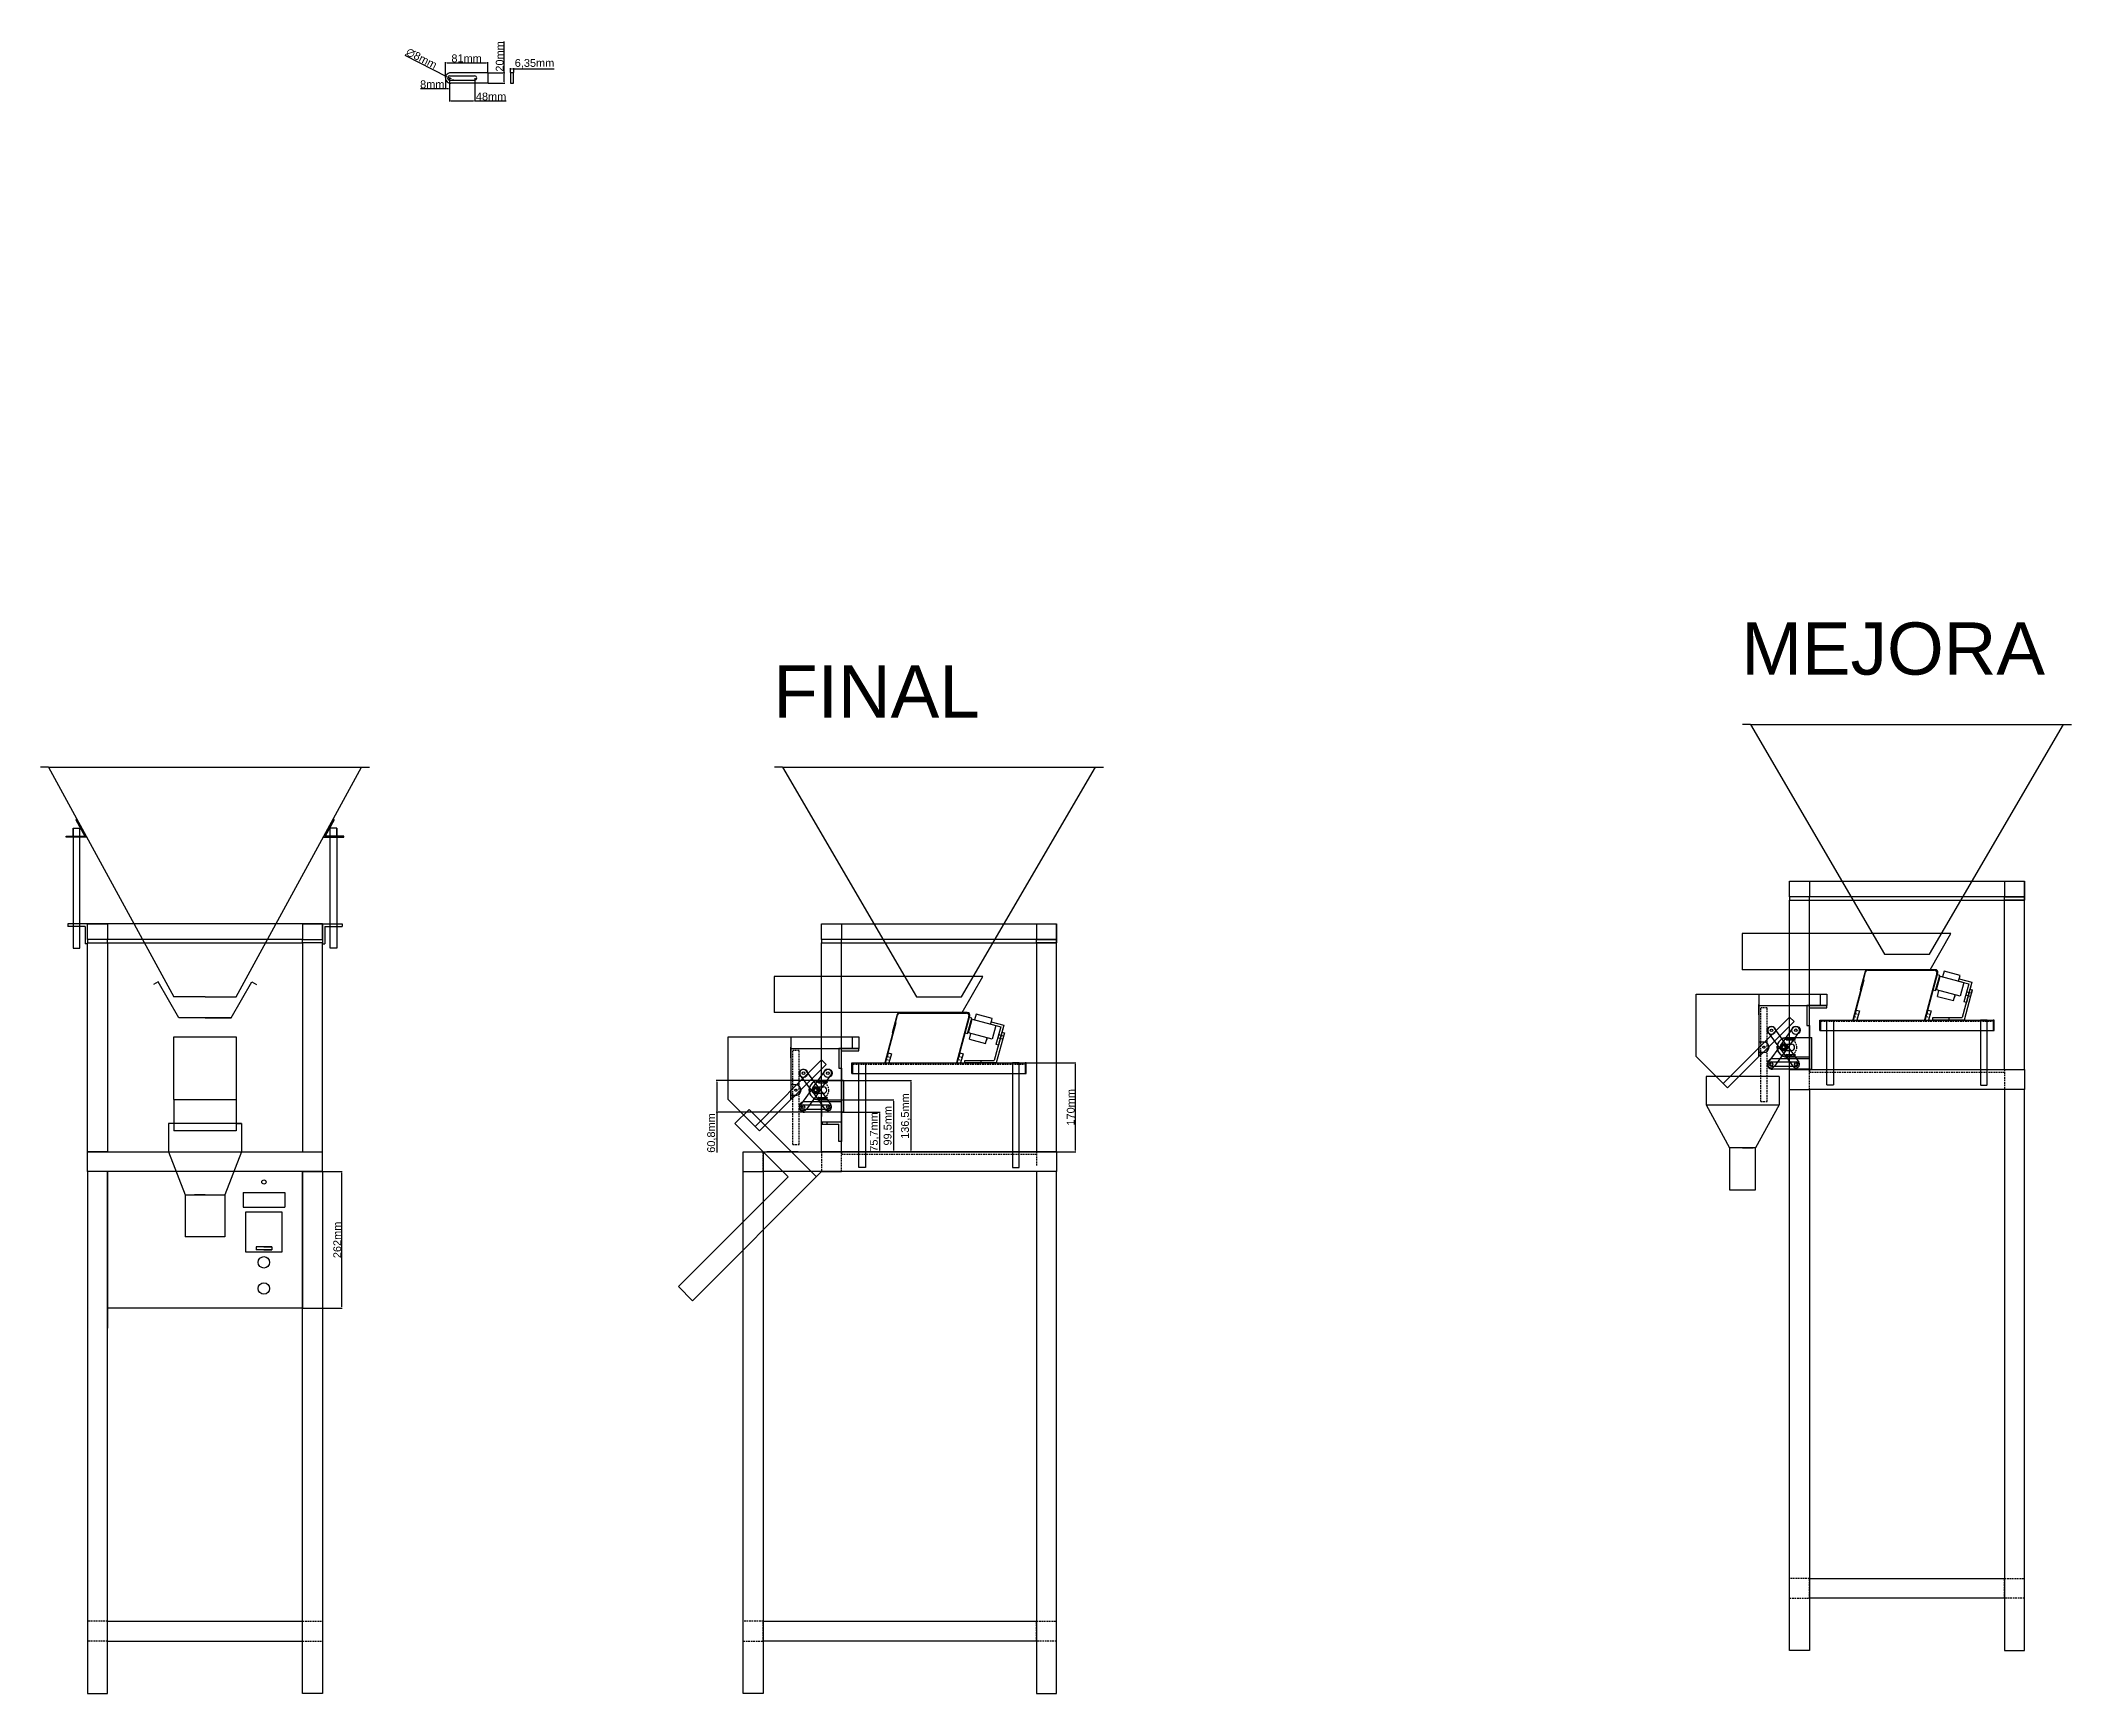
# Model space of a CAD drawing. Header units: centimetres. Extents: x -4347 to 16897, y 49426 to 109107.
# Drawn here: x 8290 to 12181, y 49426 to 52593 of the extents above; entities that cross this region are included whole.
import ezdxf

# ---------------------------------------------------------------- set-up
doc = ezdxf.new("R2010")
doc.units = ezdxf.units.CM
doc.header["$LTSCALE"] = 0.5
doc.linetypes.add('DASHED2', pattern=[9.525, 6.35, -3.175])
doc.styles.get("Standard").update_dxf_attribs({"font": 'arial.ttf'})
doc.dimstyles.new('ISO-25', dxfattribs={"dimtxt": 15, "dimasz": 2.5, "dimexe": 1.25, "dimexo": 0.625, "dimtad": 1, "dimtxsty": 'Standard', "dimcen": 2.5, "dimclrd": 1, "dimclre": 1, "dimadec": 0, "dimazin": 0, "dimtfac": 1, "dimtmove": 0, "dimatfit": 3, "dimfxl": 1, "dimarcsym": 0})

# ---------------------------------------------------------------- blocks, each defined once
blk = doc.blocks.new('*D351')
at = {"color": 1, "lineweight": -2, "transparency": 16777216}
for p, q in [((8792.6, 50425.8), (8868.2, 50425.8)), ((8866.9, 50423.3), (8866.9, 50166.3)), ((8792.6, 50163.8), (8868.2, 50163.8))]:
    blk.add_line(p, q, dxfattribs=at)
at = {"color": 1, "transparency": 16777216}
for points in [[(8866.5, 50423.3), (8867.3, 50423.3), (8866.9, 50425.8)], [(8866.5, 50166.3), (8867.3, 50166.3), (8866.9, 50163.8)]]:
    blk.add_solid(points, dxfattribs=at)
at = {"layer": 'Defpoints', "color": 0, "transparency": 16777216}
for p in [(8792, 50425.8), (8792, 50163.8), (8866.9, 50163.8)]:
    blk.add_point(p, dxfattribs=at)
at = {"color": 0, "transparency": 16777216, "insert": (8858.6, 50294.8), "char_height": 15, "attachment_point": 5, "rotation": 90}
blk.add_mtext('262mm', dxfattribs=at)
blk = doc.blocks.new('*D352')
at = {"color": 1, "lineweight": -2, "transparency": 16777216}
for p, q in [((10179.2, 50633.9), (10273.7, 50633.9)), ((10272.4, 50631.4), (10272.4, 50466.4)), ((10199.1, 50463.9), (10273.7, 50463.9))]:
    blk.add_line(p, q, dxfattribs=at)
at = {"color": 1, "transparency": 16777216}
for points in [[(10272, 50631.4), (10272.8, 50631.4), (10272.4, 50633.9)], [(10272, 50466.4), (10272.8, 50466.4), (10272.4, 50463.9)]]:
    blk.add_solid(points, dxfattribs=at)
at = {"layer": 'Defpoints', "color": 0, "transparency": 16777216}
for p in [(10178.6, 50633.9), (10198.5, 50463.9), (10272.4, 50463.9)]:
    blk.add_point(p, dxfattribs=at)
at = {"color": 0, "transparency": 16777216, "insert": (10264.1, 50548.9), "char_height": 15, "attachment_point": 5, "rotation": 90}
blk.add_mtext('170mm', dxfattribs=at)
blk = doc.blocks.new('*D353')
at = {"color": 1, "lineweight": -2, "transparency": 16777216}
for p, q in [((9825.3, 50539.6), (9898.9, 50539.6)), ((9897.7, 50537.1), (9897.7, 50466.4)), ((9825.3, 50463.9), (9898.9, 50463.9))]:
    blk.add_line(p, q, dxfattribs=at)
at = {"color": 1, "transparency": 16777216}
for points in [[(9897.3, 50537.1), (9898.1, 50537.1), (9897.7, 50539.6)], [(9897.3, 50466.4), (9898.1, 50466.4), (9897.7, 50463.9)]]:
    blk.add_solid(points, dxfattribs=at)
at = {"layer": 'Defpoints', "color": 0, "transparency": 16777216}
for p in [(9824.7, 50539.6), (9824.7, 50463.9), (9897.7, 50463.9)]:
    blk.add_point(p, dxfattribs=at)
at = {"color": 0, "transparency": 16777216, "insert": (9888.1, 50501.7), "char_height": 15, "attachment_point": 5, "rotation": 90}
blk.add_mtext('75,7mm', dxfattribs=at)
blk = doc.blocks.new('*D355')
at = {"color": 1, "lineweight": -2, "transparency": 16777216}
for p, q in [((9065.9, 52522.2), (9065.9, 52552)), ((9068.4, 52550.7), (9144.4, 52550.7)), ((9146.9, 52532.2), (9146.9, 52552))]:
    blk.add_line(p, q, dxfattribs=at)
at = {"color": 1, "transparency": 16777216}
for points in [[(9068.4, 52551.1), (9068.4, 52550.3), (9065.9, 52550.7)], [(9144.4, 52551.1), (9144.4, 52550.3), (9146.9, 52550.7)]]:
    blk.add_solid(points, dxfattribs=at)
at = {"layer": 'Defpoints', "color": 0, "transparency": 16777216}
for p in [(9146.9, 52550.7), (9065.9, 52521.6), (9146.9, 52531.6)]:
    blk.add_point(p, dxfattribs=at)
at = {"color": 0, "transparency": 16777216, "insert": (9106.4, 52559), "char_height": 15, "attachment_point": 5}
blk.add_mtext('81mm', dxfattribs=at)
blk = doc.blocks.new('*D356')
at = {"color": 1, "lineweight": -2, "transparency": 16777216}
for p, q in [((9073.9, 52521), (9073.9, 52476.3)), ((9121.9, 52521), (9121.9, 52476.3)), ((9076.4, 52477.6), (9119.4, 52477.6)), ((9121.9, 52477.6), (9182.2, 52477.6))]:
    blk.add_line(p, q, dxfattribs=at)
at = {"color": 1, "transparency": 16777216}
for points in [[(9076.4, 52478), (9076.4, 52477.2), (9073.9, 52477.6)], [(9119.4, 52478), (9119.4, 52477.2), (9121.9, 52477.6)]]:
    blk.add_solid(points, dxfattribs=at)
at = {"layer": 'Defpoints', "color": 0, "transparency": 16777216}
for p in [(9073.9, 52521.6), (9121.9, 52521.6), (9121.9, 52477.6)]:
    blk.add_point(p, dxfattribs=at)
at = {"color": 0, "transparency": 16777216, "insert": (9153.3, 52485.9), "char_height": 15, "attachment_point": 5}
blk.add_mtext('48mm', dxfattribs=at)
blk = doc.blocks.new('*D357')
at = {"color": 1, "lineweight": -2, "transparency": 16777216}
for p, q in [((9065.9, 52501), (9017.8, 52501)), ((9065.9, 52521), (9065.9, 52499.8)), ((9071.4, 52501), (9068.4, 52501)), ((9073.9, 52521), (9073.9, 52499.8))]:
    blk.add_line(p, q, dxfattribs=at)
at = {"color": 1, "transparency": 16777216}
for points in [[(9068.4, 52501.5), (9068.4, 52500.6), (9065.9, 52501)], [(9071.4, 52501.5), (9071.4, 52500.6), (9073.9, 52501)]]:
    blk.add_solid(points, dxfattribs=at)
at = {"layer": 'Defpoints', "color": 0, "transparency": 16777216}
for p in [(9065.9, 52521.6), (9065.9, 52501), (9073.9, 52521.6)]:
    blk.add_point(p, dxfattribs=at)
at = {"color": 0, "transparency": 16777216, "insert": (9040.6, 52509.3), "char_height": 15, "attachment_point": 5}
blk.add_mtext('8mm', dxfattribs=at)
blk = doc.blocks.new('*D358')
at = {"color": 1, "lineweight": -2, "transparency": 16777216}
for p, q in [((9178.2, 52531.6), (9178.2, 52591.6)), ((9147.5, 52531.6), (9179.4, 52531.6)), ((9147.5, 52511.6), (9179.4, 52511.6)), ((9178.2, 52514.1), (9178.2, 52529.1))]:
    blk.add_line(p, q, dxfattribs=at)
at = {"color": 1, "transparency": 16777216}
for points in [[(9177.8, 52529.1), (9178.6, 52529.1), (9178.2, 52531.6)], [(9177.8, 52514.1), (9178.6, 52514.1), (9178.2, 52511.6)]]:
    blk.add_solid(points, dxfattribs=at)
at = {"layer": 'Defpoints', "color": 0, "transparency": 16777216}
for p in [(9146.9, 52531.6), (9146.9, 52511.6), (9178.2, 52531.6)]:
    blk.add_point(p, dxfattribs=at)
at = {"color": 0, "transparency": 16777216, "insert": (9169.9, 52562.8), "char_height": 15, "attachment_point": 5, "rotation": 90}
blk.add_mtext('20mm', dxfattribs=at)
blk = doc.blocks.new('*D359')
at = {"color": 1, "lineweight": -2, "transparency": 16777216}
for p, q in [((8988.3, 52565.4), (9068.1, 52524.5)), ((9077.5, 52519.8), (9070.3, 52523.4)), ((9079.7, 52518.6), (9081.9, 52517.5))]:
    blk.add_line(p, q, dxfattribs=at)
at = {"color": 1, "transparency": 16777216}
for points in [[(9068.3, 52524.9), (9067.9, 52524.2), (9070.3, 52523.4)], [(9079.9, 52519), (9079.5, 52518.3), (9077.5, 52519.8)]]:
    blk.add_solid(points, dxfattribs=at)
at = {"layer": 'Defpoints', "color": 0, "transparency": 16777216}
for p in [(9070.3, 52523.4), (9077.5, 52519.8)]:
    blk.add_point(p, dxfattribs=at)
at = {"color": 0, "transparency": 16777216, "insert": (9019.9, 52559), "char_height": 15, "attachment_point": 5, "rotation": 332.9086}
blk.add_mtext('∅8mm', dxfattribs=at)
blk = doc.blocks.new('*D354')
at = {"color": 1, "lineweight": -2, "transparency": 16777216}
for p, q in [((9190.2, 52532.2), (9190.2, 52540.6)), ((9192.7, 52539.3), (9194.1, 52539.3)), ((9196.6, 52532.2), (9196.6, 52540.6)), ((9196.6, 52539.3), (9273.9, 52539.3))]:
    blk.add_line(p, q, dxfattribs=at)
at = {"color": 1, "transparency": 16777216}
for points in [[(9192.7, 52539.8), (9192.7, 52538.9), (9190.2, 52539.3)], [(9194.1, 52539.8), (9194.1, 52538.9), (9196.6, 52539.3)]]:
    blk.add_solid(points, dxfattribs=at)
at = {"layer": 'Defpoints', "color": 0, "transparency": 16777216}
for p in [(9196.6, 52539.3), (9190.2, 52531.6), (9196.6, 52531.6)]:
    blk.add_point(p, dxfattribs=at)
at = {"color": 0, "transparency": 16777216, "insert": (9236.5, 52549), "char_height": 15, "attachment_point": 5}
blk.add_mtext('6,35mm', dxfattribs=at)
blk = doc.blocks.new('*D410')
at = {"color": 1, "lineweight": -2, "transparency": 16777216}
for p, q in [((9828.8, 50600.4), (9584.7, 50600.4)), ((9586, 50597.9), (9586, 50542.1)), ((9828.8, 50539.6), (9584.7, 50539.6)), ((9586, 50539.6), (9586, 50462.3))]:
    blk.add_line(p, q, dxfattribs=at)
at = {"color": 1, "transparency": 16777216}
for points in [[(9585.5, 50597.9), (9586.4, 50597.9), (9586, 50600.4)], [(9585.5, 50542.1), (9586.4, 50542.1), (9586, 50539.6)]]:
    blk.add_solid(points, dxfattribs=at)
at = {"layer": 'Defpoints', "color": 0, "transparency": 16777216}
for p in [(9829.5, 50600.4), (9586, 50539.6), (9829.5, 50539.6)]:
    blk.add_point(p, dxfattribs=at)
at = {"color": 0, "transparency": 16777216, "insert": (9576.3, 50499.7), "char_height": 15, "attachment_point": 5, "rotation": 90}
blk.add_mtext('60,8mm', dxfattribs=at)
blk = doc.blocks.new('*D411')
at = {"color": 1, "lineweight": -2, "transparency": 16777216}
for p, q in [((9825.3, 50563.4), (9925.3, 50563.4)), ((9924.1, 50560.9), (9924.1, 50466.4)), ((9825.3, 50463.9), (9925.3, 50463.9))]:
    blk.add_line(p, q, dxfattribs=at)
at = {"color": 1, "transparency": 16777216}
for points in [[(9923.7, 50560.9), (9924.5, 50560.9), (9924.1, 50563.4)], [(9923.7, 50466.4), (9924.5, 50466.4), (9924.1, 50463.9)]]:
    blk.add_solid(points, dxfattribs=at)
at = {"layer": 'Defpoints', "color": 0, "transparency": 16777216}
for p in [(9824.7, 50563.4), (9824.7, 50463.9), (9924.1, 50463.9)]:
    blk.add_point(p, dxfattribs=at)
at = {"color": 0, "transparency": 16777216, "insert": (9914.5, 50513.6), "char_height": 15, "attachment_point": 5, "rotation": 90}
blk.add_mtext('99,5mm', dxfattribs=at)
blk = doc.blocks.new('*D412')
at = {"color": 1, "lineweight": -2, "transparency": 16777216}
for p, q in [((9830.1, 50600.4), (9958.7, 50600.4)), ((9957.4, 50597.9), (9957.4, 50466.4)), ((9825.3, 50463.9), (9958.7, 50463.9))]:
    blk.add_line(p, q, dxfattribs=at)
at = {"color": 1, "transparency": 16777216}
for points in [[(9957, 50597.9), (9957.8, 50597.9), (9957.4, 50600.4)], [(9957, 50466.4), (9957.8, 50466.4), (9957.4, 50463.9)]]:
    blk.add_solid(points, dxfattribs=at)
at = {"layer": 'Defpoints', "color": 0, "transparency": 16777216}
for p in [(9829.5, 50600.4), (9824.7, 50463.9), (9957.4, 50463.9)]:
    blk.add_point(p, dxfattribs=at)
at = {"color": 0, "transparency": 16777216, "insert": (9947.8, 50532.1), "char_height": 15, "attachment_point": 5, "rotation": 90}
blk.add_mtext('136,5mm', dxfattribs=at)

msp = doc.modelspace()

# ---------------------------------------------------------------- linework, layer by layer
for p, q in [((9073.896, 52525.584), (9121.742, 52525.584)), ((9073.896, 52517.584), (9121.742, 52517.584)), ((9146.895, 52531.584), (9076.056, 52531.584)), ((9146.895, 52511.584), (9076.056, 52511.584)), ((9146.895, 52531.584), (9146.895, 52511.584)), ((9190.215, 52531.584), (9190.215, 52511.584)), ((9196.565, 52531.584), (9190.215, 52531.584)), ((9190.215, 52511.584), (9196.565, 52511.584)), ((9196.565, 52511.584), (9196.565, 52531.584)), ((11566.467, 51282.671), (11551.467, 51282.671)), ((11566.467, 51282.671), (12166.467, 51282.671)), ((11566.467, 51282.671), (11823.467, 50842.671)), ((11909.467, 50842.671), (12166.467, 51282.671)), ((12166.467, 51282.671), (12181.467, 51282.671)), ((8305.105, 51200.473), (8290.105, 51200.473)), ((8305.105, 51200.473), (8290.105, 51200.473)), ((8305.105, 51200.473), (8905.105, 51200.473)), ((8305.105, 51200.473), (8905.105, 51200.473)), ((8305.105, 51200.473), (8545.105, 50760.473)), ((8665.105, 50760.473), (8905.105, 51200.473)), ((8905.105, 51200.473), (8920.105, 51200.473)), ((8905.105, 51200.473), (8920.105, 51200.473)), ((9711.593, 51200.473), (9696.593, 51200.473)), ((9711.593, 51200.473), (10311.593, 51200.473)), ((9711.593, 51200.473), (9968.593, 50760.473)), ((10054.593, 50760.473), (10311.593, 51200.473)), ((10311.593, 51200.473), (10326.593, 51200.473)), ((8359.267, 51100.956), (8357.518, 51099.986)), ((8357.518, 51099.986), (8374.78, 51068.846)), ((8359.267, 51100.956), (8378.175, 51066.846)), ((8850.942, 51100.956), (8832.035, 51066.846)), ((8852.692, 51099.986), (8835.43, 51068.846)), ((8850.942, 51100.956), (8852.692, 51099.986)), ((8339.175, 51066.846), (8339.175, 51068.846)), ((8339.175, 51068.846), (8374.78, 51068.846)), ((8378.175, 51066.846), (8339.175, 51066.846)), ((8352.325, 51083.846), (8352.325, 50853.826)), ((8352.325, 51068.846), (8352.325, 51083.846)), ((8352.325, 51083.846), (8365.025, 51083.846)), ((8365.025, 50853.826), (8365.025, 51083.846)), ((8832.035, 51066.846), (8871.035, 51066.846)), ((8871.035, 51068.846), (8835.43, 51068.846)), ((8845.185, 50853.826), (8845.185, 51083.846)), ((8857.885, 51083.846), (8845.185, 51083.846)), ((8857.885, 51083.846), (8857.885, 50853.826)), ((8857.885, 51068.846), (8857.885, 51083.846)), ((8871.035, 51066.846), (8871.035, 51068.846)), ((11641.467, 50952.429), (11641.467, 50982.429)), ((11641.467, 50982.429), (12091.467, 50982.429)), ((11641.467, 50952.429), (11641.467, 50982.429)), ((11679.567, 50982.429), (11679.567, 50952.429)), ((12053.367, 50982.429), (12053.367, 50952.429)), ((12091.467, 50982.429), (12091.467, 50952.429)), ((12091.467, 50952.429), (12091.467, 50982.429)), ((12091.467, 50952.429), (11641.467, 50952.429)), ((11641.467, 50952.429), (11641.467, 50946.079)), ((11679.567, 50952.429), (11641.467, 50952.429)), ((11679.567, 50952.429), (11641.467, 50952.429)), ((11641.467, 50952.429), (11641.467, 50946.079)), ((11641.467, 50946.079), (11679.567, 50946.079)), ((11641.467, 50946.079), (12091.467, 50946.079)), ((11641.467, 50946.079), (11679.567, 50946.079)), ((11641.467, 50621.075), (11641.467, 50946.079)), ((11679.567, 50946.079), (11679.567, 50952.429)), ((11679.567, 50622.179), (11679.567, 50946.079)), ((12053.367, 50952.429), (12091.467, 50952.429)), ((12053.367, 50952.429), (12091.467, 50952.429)), ((12053.367, 50946.079), (12053.367, 50952.429)), ((12091.467, 50946.079), (12053.367, 50946.079)), ((12091.467, 50946.079), (12053.367, 50946.079)), ((12053.367, 50621.775), (12053.367, 50946.079)), ((12091.467, 50946.079), (12091.467, 50952.429)), ((12091.467, 50952.429), (12091.467, 50946.079)), ((12091.467, 50621.775), (12091.467, 50946.079)), ((8380.105, 50900.23), (8342.005, 50900.23)), ((8342.005, 50900.23), (8342.005, 50895.47)), ((8418.205, 50900.23), (8380.105, 50900.23)), ((8380.105, 50900.23), (8418.205, 50900.23)), ((8380.105, 50870.23), (8380.105, 50900.23)), ((8830.105, 50900.23), (8380.105, 50900.23)), ((8418.205, 50900.23), (8418.205, 50870.23)), ((8792.005, 50900.23), (8830.105, 50900.23)), ((8830.105, 50900.23), (8792.005, 50900.23)), ((8792.005, 50900.23), (8792.005, 50870.23)), ((8830.105, 50870.23), (8830.105, 50900.23)), ((8830.105, 50900.23), (8868.205, 50900.23)), ((8830.105, 50900.23), (8830.105, 50862.13)), ((8868.205, 50900.23), (8868.205, 50895.47)), ((9786.593, 50870.23), (9786.593, 50900.23)), ((9786.593, 50900.23), (10236.593, 50900.23)), ((9786.593, 50870.23), (9786.593, 50900.23)), ((9824.693, 50900.23), (9824.693, 50870.23)), ((10198.493, 50900.23), (10198.493, 50870.23)), ((10236.593, 50900.23), (10236.593, 50870.23)), ((10236.593, 50870.23), (10236.593, 50900.23)), ((8375.345, 50895.47), (8342.005, 50895.47)), ((8375.345, 50895.47), (8375.345, 50862.13)), ((8380.105, 50862.13), (8375.345, 50862.13)), ((8418.205, 50870.23), (8380.105, 50870.23)), ((8418.205, 50870.23), (8380.105, 50870.23)), ((8380.105, 50870.23), (8380.105, 50863.88)), ((8380.105, 50863.88), (8418.205, 50863.88)), ((8380.105, 50463.88), (8380.105, 50863.88)), ((8418.205, 50863.88), (8418.205, 50870.23)), ((8792.005, 50870.23), (8418.205, 50870.23)), ((8418.205, 50863.88), (8418.205, 50463.88)), ((8418.205, 50863.88), (8792.005, 50863.88)), ((8792.005, 50870.23), (8830.105, 50870.23)), ((8792.005, 50870.23), (8830.105, 50870.23)), ((8792.005, 50863.88), (8792.005, 50870.23)), ((8830.105, 50863.88), (8792.005, 50863.88)), ((8792.005, 50863.88), (8792.005, 50463.88)), ((8830.105, 50870.23), (8830.105, 50863.88)), ((8830.105, 50463.88), (8830.105, 50863.88)), ((8830.105, 50862.13), (8834.865, 50862.13)), ((8834.865, 50895.47), (8834.865, 50862.13)), ((8834.865, 50895.47), (8868.205, 50895.47)), ((10236.593, 50870.23), (9786.593, 50870.23)), ((9786.593, 50870.23), (9786.593, 50863.88)), ((9824.693, 50870.23), (9786.593, 50870.23)), ((9824.693, 50870.23), (9786.593, 50870.23)), ((9786.593, 50870.23), (9786.593, 50863.88)), ((9786.593, 50463.88), (9786.593, 50863.88)), ((9786.593, 50863.88), (9824.693, 50863.88)), ((9786.593, 50863.88), (10236.593, 50863.88)), ((9786.593, 50863.88), (9824.693, 50863.88)), ((9824.693, 50863.88), (9824.693, 50870.23)), ((9824.693, 50463.88), (9824.693, 50863.88)), ((10198.493, 50870.23), (10236.593, 50870.23)), ((10198.493, 50870.23), (10236.593, 50870.23)), ((10198.493, 50863.88), (10198.493, 50870.23)), ((10236.593, 50863.88), (10198.493, 50863.88)), ((10198.493, 50863.88), (10198.493, 50463.88)), ((10236.593, 50863.88), (10198.493, 50863.88)), ((10236.593, 50863.88), (10236.593, 50870.23)), ((10236.593, 50870.23), (10236.593, 50863.88)), ((10236.593, 50463.88), (10236.593, 50863.88)), ((11950.633, 50881.953), (11550.633, 50881.953)), ((11550.633, 50881.953), (11550.633, 50812.671)), ((11910.633, 50812.671), (11950.633, 50881.953)), ((8352.325, 50853.826), (8365.025, 50853.826)), ((8857.885, 50853.826), (8845.185, 50853.826)), ((11823.467, 50842.671), (11909.467, 50842.671)), ((8515.105, 50789.512), (8506.445, 50784.512)), ((8555.105, 50720.23), (8515.105, 50789.512)), ((8655.105, 50720.23), (8695.105, 50789.512)), ((8695.105, 50789.512), (8703.765, 50784.512)), ((10095.759, 50799.755), (9695.759, 50799.755)), ((9695.759, 50799.755), (9695.759, 50730.473)), ((10055.759, 50730.473), (10095.759, 50799.755)), ((11910.633, 50812.671), (11550.633, 50812.671)), ((11783.414, 50793.663), (11762.708, 50716.389)), ((11763.867, 50716.079), (11784.573, 50793.353)), ((11786.156, 50808.965), (11776.796, 50774.034)), ((11777.955, 50773.724), (11787.005, 50807.765)), ((11781.602, 50786.902), (11780.049, 50781.106)), ((11780.049, 50781.106), (11780.825, 50784.004)), ((11780.825, 50784.004), (11781.985, 50783.693)), ((11783.414, 50793.663), (11781.602, 50786.902)), ((11784.573, 50793.353), (11783.414, 50793.663)), ((11920.633, 50812.671), (11790.986, 50812.671)), ((11791.834, 50811.471), (11919.082, 50811.471)), ((11923.911, 50805.177), (11900.187, 50716.368)), ((11901.267, 50716.079), (11925.463, 50806.377)), ((11921.394, 50772.802), (11929.159, 50801.78)), ((11922.748, 50773.992), (11929.736, 50800.072)), ((11929.159, 50801.78), (11924.561, 50803.012)), ((11929.736, 50800.072), (11975.135, 50787.908)), ((11937.542, 50809.886), (11934.566, 50798.778)), ((11968.452, 50801.604), (11937.542, 50809.886)), ((11965.476, 50790.496), (11968.452, 50801.604)), ((11965.476, 50790.496), (11966.705, 50795.084)), ((11965.476, 50790.496), (11984.794, 50785.32)), ((11965.476, 50790.496), (11984.794, 50785.32)), ((11966.705, 50795.084), (11986.024, 50789.908)), ((11966.705, 50795.084), (11990.621, 50788.676)), ((11975.135, 50787.908), (11968.147, 50761.828)), ((11984.794, 50785.32), (11975.671, 50751.271)), ((11990.621, 50788.676), (11979.297, 50746.413)), ((11990.621, 50788.676), (11980.269, 50750.039)), ((8605.105, 50760.473), (8545.105, 50760.473)), ((8605.105, 50760.473), (8665.105, 50760.473)), ((9968.593, 50760.473), (10054.593, 50760.473)), ((11462.702, 50646.079), (11462.702, 50766.079)), ((11462.702, 50646.079), (11462.702, 50766.079)), ((11462.702, 50646.079), (11462.702, 50766.079)), ((11462.702, 50766.079), (11582.702, 50766.079)), ((11582.702, 50766.079), (11712.702, 50766.079)), ((11582.702, 50766.079), (11582.702, 50646.079)), ((11582.702, 50766.079), (11582.702, 50744.079)), ((11582.702, 50756.079), (11582.702, 50734.079)), ((11582.702, 50726.079), (11582.702, 50746.079)), ((11582.702, 50744.079), (11712.702, 50744.079)), ((11587.462, 50744.079), (11682.702, 50744.079)), ((11700.702, 50744.079), (11700.702, 50766.079)), ((11712.702, 50766.079), (11712.702, 50744.079)), ((11776.796, 50774.034), (11777.955, 50773.724)), ((11916.796, 50774.034), (11921.394, 50772.802)), ((11968.147, 50761.828), (11922.748, 50773.992)), ((11924.602, 50761.59), (11927.578, 50772.698)), ((11924.602, 50761.59), (11955.511, 50753.308)), ((11955.511, 50753.308), (11958.488, 50764.416)), ((11958.488, 50764.416), (11957.258, 50759.828)), ((11987.062, 50775.39), (11972.444, 50720.839)), ((11979.876, 50766.963), (11975.671, 50751.271)), ((11980.269, 50750.039), (11975.671, 50751.271)), ((11991.659, 50774.158), (11976.097, 50716.079)), ((11980.652, 50769.861), (11979.099, 50764.065)), ((11988.295, 50761.601), (11979.099, 50764.065)), ((11989.848, 50767.397), (11980.652, 50769.861)), ((11987.062, 50775.39), (11991.659, 50774.158)), ((11991.659, 50774.158), (11989.848, 50767.397)), ((8655.105, 50720.23), (8555.105, 50720.23)), ((8605.105, 50720.23), (8655.105, 50720.23)), ((10055.759, 50730.473), (9695.759, 50730.473)), ((9928.539, 50711.465), (9907.834, 50634.191)), ((9908.993, 50633.88), (9929.699, 50711.154)), ((9931.282, 50726.767), (9921.922, 50691.836)), ((9923.081, 50691.525), (9932.13, 50725.567)), ((9926.728, 50704.703), (9925.175, 50698.908)), ((9928.539, 50711.465), (9926.728, 50704.703)), ((9929.699, 50711.154), (9928.539, 50711.465)), ((10065.759, 50730.473), (9936.112, 50730.473)), ((9936.96, 50729.273), (10064.207, 50729.273)), ((10069.037, 50722.979), (10045.313, 50634.17)), ((10046.393, 50633.88), (10070.588, 50724.179)), ((10066.52, 50690.604), (10074.284, 50719.582)), ((10067.874, 50691.794), (10074.862, 50717.874)), ((10074.284, 50719.582), (10069.687, 50720.814)), ((10074.862, 50717.874), (10120.261, 50705.709)), ((10082.668, 50727.688), (10079.692, 50716.58)), ((10113.578, 50719.406), (10082.668, 50727.688)), ((10110.601, 50708.298), (10113.578, 50719.406)), ((10110.601, 50708.298), (10111.831, 50712.886)), ((10110.601, 50708.298), (10129.92, 50703.121)), ((10110.601, 50708.298), (10129.92, 50703.121)), ((10111.831, 50712.886), (10131.149, 50707.709)), ((10111.831, 50712.886), (10135.747, 50706.477)), ((10120.261, 50705.709), (10113.273, 50679.629)), ((10135.747, 50706.477), (10124.423, 50664.214)), ((10135.747, 50706.477), (10125.394, 50667.84)), ((11514.227, 50594.564), (11641.506, 50721.843)), ((11522.712, 50586.079), (11649.991, 50713.358)), ((11649.981, 50713.358), (11641.496, 50721.843)), ((11679.567, 50705.979), (11679.567, 50682.579)), ((11699.467, 50696.079), (11699.467, 50716.079)), ((11699.467, 50716.079), (12033.467, 50716.079)), ((11699.467, 50716.079), (11719.467, 50716.079)), ((11699.467, 50716.079), (11809.467, 50716.079)), ((11701.467, 50696.079), (11701.467, 50716.079)), ((11701.467, 50716.079), (11701.467, 50714.079)), ((11710.585, 50716.079), (12010.585, 50716.079)), ((11712.514, 50716.079), (11725.214, 50716.079)), ((11713.117, 50716.079), (11725.817, 50716.079)), ((11713.117, 50591.775), (11713.117, 50716.079)), ((11725.817, 50716.079), (11725.817, 50591.775)), ((11762.708, 50716.389), (11763.867, 50716.079)), ((11763.867, 50716.079), (11769.044, 50735.397)), ((11769.044, 50735.397), (11767.232, 50728.636)), ((11769.044, 50735.397), (11775.177, 50733.754)), ((11775.177, 50733.754), (11770.441, 50716.079)), ((11901.267, 50716.079), (11900.187, 50716.368)), ((11901.267, 50716.079), (11906.444, 50735.397)), ((11906.444, 50735.397), (11904.632, 50728.636)), ((11906.444, 50735.397), (11912.577, 50733.754)), ((11912.577, 50733.754), (11907.841, 50716.079)), ((11916.097, 50720.839), (11972.444, 50720.839)), ((11916.097, 50716.079), (11916.097, 50720.839)), ((11916.097, 50720.839), (11926.097, 50720.839)), ((11916.097, 50720.839), (11946.097, 50720.839)), ((11976.097, 50716.079), (11916.097, 50716.079)), ((11976.097, 50716.079), (11921.522, 50716.079)), ((11946.867, 50720.839), (11946.867, 50716.079)), ((12019.817, 50716.079), (12007.117, 50716.079)), ((12007.117, 50716.079), (12007.117, 50591.775)), ((12019.817, 50591.775), (12019.817, 50716.079)), ((12033.467, 50716.079), (12031.467, 50716.079)), ((12031.467, 50716.079), (12031.467, 50696.079)), ((12033.467, 50696.079), (12033.467, 50716.079)), ((8545.105, 50683.88), (8665.105, 50683.88)), ((8545.105, 50563.88), (8545.105, 50683.88)), ((8665.105, 50683.88), (8665.105, 50563.88)), ((9607.828, 50563.88), (9607.828, 50683.88)), ((9607.828, 50563.88), (9607.828, 50683.88)), ((9607.828, 50563.88), (9607.828, 50683.88)), ((9607.828, 50683.88), (9727.828, 50683.88)), ((9727.828, 50683.88), (9857.828, 50683.88)), ((9727.828, 50683.88), (9727.828, 50563.88)), ((9727.828, 50683.88), (9727.828, 50661.88)), ((9727.828, 50673.88), (9727.828, 50651.88)), ((9845.828, 50661.88), (9845.828, 50683.88)), ((9857.828, 50683.88), (9857.828, 50661.88)), ((9921.922, 50691.836), (9923.081, 50691.525)), ((9925.175, 50698.908), (9925.951, 50701.806)), ((9925.951, 50701.806), (9927.11, 50701.495)), ((10061.922, 50691.836), (10066.52, 50690.604)), ((10113.273, 50679.629), (10067.874, 50691.794)), ((10069.727, 50679.392), (10072.704, 50690.5)), ((10069.727, 50679.392), (10100.637, 50671.109)), ((10100.637, 50671.109), (10103.613, 50682.218)), ((10103.613, 50682.218), (10102.384, 50677.629)), ((10132.187, 50693.192), (10117.57, 50638.64)), ((10129.92, 50703.121), (10120.797, 50669.072)), ((10125.001, 50684.765), (10120.797, 50669.072)), ((10125.394, 50667.84), (10120.797, 50669.072)), ((10136.785, 50691.96), (10121.223, 50633.88)), ((10125.778, 50687.662), (10124.225, 50681.867)), ((10133.421, 50679.403), (10124.225, 50681.867)), ((10134.973, 50685.198), (10125.778, 50687.662)), ((10132.187, 50693.192), (10136.785, 50691.96)), ((10136.785, 50691.96), (10134.973, 50685.198)), ((11582.702, 50675.018), (11582.702, 50655.079)), ((11592.096, 50674.048), (11582.702, 50674.048)), ((11630.217, 50670.079), (11645.217, 50670.079)), ((11636.217, 50682.579), (11679.567, 50682.579)), ((11636.217, 50681.079), (11651.217, 50681.079)), ((11636.217, 50678.079), (11651.217, 50678.079)), ((11679.567, 50682.579), (11679.567, 50621.775)), ((11679.567, 50682.579), (11679.567, 50645.579)), ((11679.567, 50682.579), (11684.22, 50682.579)), ((11684.327, 50621.775), (11684.327, 50682.579)), ((11699.467, 50696.079), (12033.467, 50696.079)), ((11699.467, 50696.079), (11701.467, 50696.079)), ((9659.353, 50512.365), (9786.632, 50639.645)), ((9667.838, 50503.88), (9795.117, 50631.159)), ((9727.828, 50643.88), (9727.828, 50663.88)), ((9727.828, 50661.88), (9857.828, 50661.88)), ((9732.588, 50661.88), (9827.828, 50661.88)), ((9795.107, 50631.159), (9786.622, 50639.645)), ((9844.593, 50613.88), (9844.593, 50633.88)), ((9844.593, 50633.88), (10178.593, 50633.88)), ((9844.593, 50633.88), (9864.593, 50633.88)), ((9844.593, 50633.88), (9954.593, 50633.88)), ((9846.593, 50613.88), (9846.593, 50633.88)), ((9846.593, 50633.88), (9846.593, 50631.88)), ((9855.711, 50633.88), (10155.711, 50633.88)), ((9857.64, 50633.88), (9870.34, 50633.88)), ((9858.243, 50633.88), (9870.943, 50633.88)), ((9858.243, 50433.88), (9858.243, 50633.88)), ((9870.943, 50633.88), (9870.943, 50433.88)), ((9907.834, 50634.191), (9908.993, 50633.88)), ((9908.993, 50633.88), (9914.169, 50653.199)), ((9914.169, 50653.199), (9912.358, 50646.437)), ((9914.169, 50653.199), (9920.303, 50651.555)), ((9920.303, 50651.555), (9915.567, 50633.88)), ((10046.393, 50633.88), (10045.313, 50634.17)), ((10046.393, 50633.88), (10051.569, 50653.199)), ((10051.569, 50653.199), (10049.758, 50646.437)), ((10051.569, 50653.199), (10057.703, 50651.555)), ((10057.703, 50651.555), (10052.967, 50633.88)), ((10061.223, 50638.64), (10117.57, 50638.64)), ((10061.223, 50633.88), (10061.223, 50638.64)), ((10061.223, 50638.64), (10071.223, 50638.64)), ((10061.223, 50638.64), (10091.223, 50638.64)), ((10121.223, 50633.88), (10061.223, 50633.88)), ((10121.223, 50633.88), (10066.648, 50633.88)), ((10091.993, 50638.64), (10091.993, 50633.88)), ((10164.943, 50633.88), (10152.243, 50633.88)), ((10152.243, 50633.88), (10152.243, 50433.88)), ((10164.943, 50433.88), (10164.943, 50633.88)), ((10178.593, 50633.88), (10176.593, 50633.88)), ((10176.593, 50633.88), (10176.593, 50613.88)), ((10178.593, 50613.88), (10178.593, 50633.88)), ((11522.702, 50586.079), (11462.702, 50646.079)), ((11582.702, 50646.079), (11582.702, 50664.079)), ((11582.702, 50646.079), (11582.702, 50656.079)), ((11592.096, 50654.048), (11582.702, 50654.048)), ((11606.568, 50635.775), (11654.414, 50635.775)), ((11606.568, 50627.775), (11654.414, 50627.775)), ((11679.567, 50641.775), (11608.728, 50641.775)), ((11630.217, 50658.079), (11645.217, 50658.079)), ((11636.217, 50650.079), (11651.217, 50650.079)), ((11636.217, 50647.079), (11651.217, 50647.079)), ((11636.217, 50645.579), (11679.567, 50645.579)), ((11679.567, 50641.775), (11679.567, 50621.775)), ((11679.567, 50641.21), (11679.567, 50622.179)), ((9727.828, 50592.82), (9727.828, 50572.88)), ((9737.221, 50591.85), (9727.828, 50591.85)), ((9775.343, 50587.88), (9790.343, 50587.88)), ((9781.343, 50600.38), (9824.693, 50600.38)), ((9781.343, 50598.88), (9796.343, 50598.88)), ((9781.343, 50595.88), (9796.343, 50595.88)), ((9824.693, 50623.78), (9824.693, 50600.38)), ((9824.693, 50600.38), (9824.693, 50539.577)), ((9824.693, 50600.38), (9824.693, 50563.38)), ((9824.693, 50600.38), (9829.345, 50600.38)), ((9829.453, 50539.577), (9829.453, 50600.38)), ((9844.593, 50613.88), (10178.593, 50613.88)), ((9844.593, 50613.88), (9846.593, 50613.88)), ((11621.472, 50607.98), (11481.472, 50607.98)), ((11481.472, 50607.98), (11481.472, 50553.967)), ((11679.567, 50621.775), (11608.728, 50621.775)), ((11621.472, 50607.98), (11621.472, 50553.967)), ((11679.567, 50621.775), (11641.467, 50621.775)), ((11641.467, 50582.975), (11641.467, 50621.075)), ((11641.467, 50621.075), (11679.567, 50621.075)), ((11679.567, 50621.775), (11679.567, 50617.015)), ((11679.567, 50621.775), (11684.327, 50621.775)), ((11679.567, 50621.075), (12053.367, 50621.075)), ((11725.817, 50591.075), (11713.117, 50591.075)), ((12007.117, 50591.075), (12019.817, 50591.075)), ((12053.367, 50621.075), (12091.467, 50621.075)), ((12091.467, 50621.075), (12091.467, 50582.975)), ((8545.105, 50563.88), (8665.105, 50563.88)), ((8545.105, 50563.88), (8545.105, 50503.88)), ((8665.105, 50563.88), (8665.105, 50503.88)), ((9667.828, 50503.88), (9607.828, 50563.88)), ((9727.828, 50563.88), (9727.828, 50581.88)), ((9727.828, 50563.88), (9727.828, 50573.88)), ((9737.221, 50571.85), (9727.828, 50571.85)), ((9751.694, 50553.577), (9799.539, 50553.577)), ((9824.693, 50559.577), (9753.854, 50559.577)), ((9775.343, 50575.88), (9790.343, 50575.88)), ((9781.343, 50567.88), (9796.343, 50567.88)), ((9781.343, 50564.88), (9796.343, 50564.88)), ((9781.343, 50563.38), (9824.693, 50563.38)), ((9786.593, 50556.38), (9786.593, 50531.38)), ((9824.693, 50559.577), (9824.693, 50539.577)), ((9824.693, 50559.012), (9824.693, 50539.98)), ((11481.472, 50553.967), (11526.472, 50471.008)), ((11481.472, 50553.967), (11621.472, 50553.967)), ((11621.472, 50553.967), (11576.472, 50471.008)), ((11641.467, 50582.975), (11679.567, 50582.975)), ((11641.467, 49646.079), (11641.467, 50582.975)), ((11679.567, 50583.675), (11679.567, 49507.979)), ((12091.467, 50582.975), (11679.567, 50582.975)), ((12053.367, 50583.675), (12053.367, 49507.979)), ((12091.467, 50582.975), (12053.367, 50582.975)), ((12091.467, 49507.979), (12091.467, 50583.675)), ((8675.105, 50517.893), (8535.105, 50517.893)), ((8605.105, 50517.893), (8535.105, 50517.893)), ((8535.105, 50517.893), (8535.105, 50463.88)), ((8665.105, 50517.893), (8675.105, 50517.893)), ((8675.105, 50517.893), (8675.105, 50463.88)), ((9620.68, 50517.893), (9647.621, 50544.834)), ((9674.693, 50463.88), (9620.68, 50517.893)), ((9620.68, 50517.893), (9722.752, 50415.821)), ((9647.621, 50544.834), (9776.634, 50415.821)), ((9751.694, 50545.577), (9799.539, 50545.577)), ((9824.693, 50539.577), (9753.854, 50539.577)), ((9788.593, 50516.62), (9788.593, 50521.38)), ((9796.593, 50521.38), (9796.593, 50516.62)), ((9824.693, 50539.577), (9829.453, 50539.577)), ((8665.105, 50503.88), (8545.105, 50503.88)), ((11526.472, 50471.008), (11526.472, 50391.008)), ((11576.472, 50471.008), (11526.472, 50471.008)), ((11551.472, 50471.008), (11531.472, 50471.008)), ((11551.472, 50471.008), (11571.472, 50471.008)), ((11576.472, 50391.008), (11576.472, 50471.008)), ((8418.205, 50463.88), (8380.105, 50463.88)), ((8380.105, 50463.88), (8830.105, 50463.88)), ((8380.105, 50425.78), (8380.105, 50463.88)), ((8535.105, 50463.88), (8567.005, 50380.922)), ((8675.105, 50463.88), (8643.205, 50380.922)), ((8792.005, 50463.88), (8830.105, 50463.88)), ((8830.105, 50425.78), (8830.105, 50463.88)), ((9636.593, 50463.88), (9786.593, 50463.88)), ((9636.593, 50463.88), (10036.593, 50463.88)), ((9636.593, 50425.78), (9636.593, 50463.88)), ((9674.693, 50463.88), (9674.693, 50425.78)), ((9741.451, 50463.88), (9681.451, 50463.88)), ((9681.451, 50463.88), (9757.651, 50463.88)), ((9786.593, 50463.88), (10236.593, 50463.88)), ((10236.593, 50463.88), (9786.593, 50463.88)), ((9824.693, 50463.88), (9786.593, 50463.88)), ((9824.693, 50463.88), (9824.693, 50459.12)), ((9870.943, 50433.88), (9858.243, 50433.88)), ((10152.243, 50433.88), (10164.943, 50433.88)), ((10236.593, 50463.88), (10236.593, 50425.78)), ((8830.105, 50425.78), (8380.105, 50425.78)), ((8380.105, 50425.78), (8380.105, 49425.78)), ((8418.205, 49425.78), (8418.205, 50425.78)), ((8418.205, 50425.78), (8418.205, 50125.78)), ((8792.005, 50425.78), (8752.005, 50425.78)), ((8792.005, 49425.78), (8792.005, 50425.78)), ((8792.005, 50425.78), (8792.005, 50163.78)), ((8830.105, 50425.78), (8830.105, 49425.78)), ((9722.752, 50415.821), (9512.356, 50205.425)), ((9786.593, 50425.78), (9539.105, 50178.293)), ((9636.593, 49425.78), (9636.593, 50425.78)), ((9636.593, 50425.78), (9674.693, 50425.78)), ((9674.693, 50425.78), (9674.693, 49425.78)), ((10236.593, 50425.78), (9674.693, 50425.78)), ((9786.593, 50425.78), (9824.693, 50425.78)), ((10236.593, 50425.78), (10198.493, 50425.78)), ((10198.493, 50425.78), (10198.493, 49425.78)), ((10236.593, 49425.78), (10236.593, 50425.78)), ((8567.005, 50380.922), (8643.205, 50380.922)), ((8567.005, 50380.922), (8567.005, 50300.922)), ((8605.105, 50380.922), (8585.105, 50380.922)), ((8605.105, 50380.922), (8625.105, 50380.922)), ((8643.205, 50380.922), (8643.205, 50300.922)), ((8678.005, 50385.78), (8758.005, 50385.78)), ((8678.005, 50385.78), (8678.005, 50357.78)), ((8678.005, 50357.78), (8758.005, 50357.78)), ((8758.005, 50385.78), (8758.005, 50357.78)), ((11526.472, 50391.008), (11576.472, 50391.008)), ((8683.005, 50347.78), (8683.005, 50271.78)), ((8753.005, 50347.78), (8683.005, 50347.78)), ((8753.005, 50271.78), (8753.005, 50347.78)), ((8643.205, 50300.922), (8567.005, 50300.922)), ((8718.005, 50281.78), (8703.005, 50281.78)), ((8703.005, 50281.78), (8703.005, 50275.78)), ((8718.005, 50281.78), (8733.005, 50281.78)), ((8733.005, 50281.78), (8718.005, 50281.78)), ((8733.005, 50281.78), (8733.005, 50275.78)), ((8683.005, 50271.78), (8753.005, 50271.78)), ((8718.005, 50275.78), (8703.005, 50275.78)), ((8718.005, 50275.78), (8733.005, 50275.78)), ((8733.005, 50275.78), (8718.005, 50275.78)), ((9512.356, 50205.425), (9539.105, 50178.293)), ((8792.005, 50163.78), (8418.205, 50163.78)), ((11641.467, 49607.979), (11641.467, 49646.079)), ((11679.567, 49646.079), (12053.367, 49646.079)), ((11641.467, 49507.979), (11641.467, 49607.979)), ((12053.367, 49607.979), (11679.567, 49607.979)), ((8418.205, 49563.88), (8792.005, 49563.88)), ((9674.693, 49563.88), (10198.493, 49563.88)), ((8418.205, 49425.78), (8418.205, 49525.78)), ((8418.205, 49525.78), (8792.005, 49525.78)), ((9636.593, 49425.78), (9636.593, 49525.78)), ((10198.493, 49525.78), (9674.693, 49525.78)), ((11679.567, 49507.979), (11641.467, 49507.979)), ((12053.367, 49507.979), (12091.467, 49507.979)), ((8380.105, 49425.78), (8418.205, 49425.78)), ((8830.105, 49425.78), (8792.005, 49425.78)), ((9674.693, 49425.78), (9636.593, 49425.78)), ((10198.493, 49425.78), (10236.593, 49425.78))]:
    msp.add_line(p, q)
at = {"linetype": 'DASHED2'}
for p, q in [((11781.602, 50786.902), (11782.761, 50786.591)), ((11780.049, 50781.106), (11781.208, 50780.796)), ((9926.728, 50704.703), (9927.887, 50704.393)), ((11701.467, 50714.079), (12031.467, 50714.079)), ((11765.679, 50722.84), (11771.813, 50721.197)), ((11767.232, 50728.636), (11773.365, 50726.992)), ((11903.079, 50722.84), (11909.213, 50721.197)), ((11904.632, 50728.636), (11910.765, 50726.992)), ((9925.175, 50698.908), (9926.334, 50698.597)), ((9846.593, 50631.88), (10176.593, 50631.88)), ((9910.805, 50640.642), (9916.938, 50638.998)), ((9912.358, 50646.437), (9918.491, 50644.794)), ((10048.205, 50640.642), (10054.338, 50638.998)), ((10049.758, 50646.437), (10055.891, 50644.794)), ((11679.567, 50582.975), (11679.567, 50621.075)), ((11679.567, 50616.315), (12053.367, 50616.315)), ((12053.367, 50621.075), (12053.367, 50582.975)), ((10198.493, 50473.88), (10198.493, 50435.78)), ((9674.693, 50425.78), (9674.693, 50463.88)), ((9786.593, 50463.88), (9786.593, 50425.78)), ((9824.693, 50425.78), (9824.693, 50463.88)), ((9824.693, 50459.12), (10198.493, 50459.12)), ((11679.567, 49646.079), (11641.467, 49646.079)), ((11679.567, 49607.979), (11679.567, 49646.079)), ((12053.367, 49607.979), (12053.367, 49646.079)), ((12053.367, 49646.079), (12091.467, 49646.079)), ((12053.367, 49646.079), (12053.367, 49607.979)), ((11641.467, 49607.979), (11679.567, 49607.979)), ((12091.467, 49607.979), (12053.367, 49607.979)), ((8418.205, 49563.88), (8380.105, 49563.88)), ((8792.005, 49563.88), (8830.105, 49563.88)), ((9674.693, 49563.88), (9636.593, 49563.88)), ((9674.693, 49525.78), (9674.693, 49563.88)), ((10198.493, 49525.78), (10198.493, 49563.88)), ((10198.493, 49563.88), (10236.593, 49563.88)), ((10198.493, 49563.88), (10198.493, 49525.78)), ((8418.205, 49525.78), (8380.105, 49525.78)), ((8792.005, 49525.78), (8830.105, 49525.78)), ((9636.593, 49525.78), (9674.693, 49525.78)), ((10236.593, 49525.78), (10198.493, 49525.78))]:
    msp.add_line(p, q, dxfattribs=at)
at = {"color": 3}
for p, q in [((11712.702, 50744.079), (11674.602, 50744.079)), ((11674.602, 50744.079), (11674.602, 50705.979)), ((11712.702, 50744.079), (11700.702, 50744.079)), ((11712.702, 50739.319), (11712.702, 50744.079)), ((11674.602, 50729.319), (11674.602, 50707.319)), ((11674.602, 50705.979), (11679.362, 50705.979)), ((11679.362, 50705.979), (11679.362, 50739.319)), ((11679.362, 50739.319), (11712.702, 50739.319)), ((9857.828, 50661.88), (9819.728, 50661.88)), ((9819.728, 50661.88), (9819.728, 50623.78)), ((9819.728, 50647.12), (9819.728, 50625.12)), ((9824.488, 50623.78), (9824.488, 50657.12)), ((9824.488, 50657.12), (9857.828, 50657.12)), ((9857.828, 50661.88), (9845.828, 50661.88)), ((9857.828, 50657.12), (9857.828, 50661.88)), ((9819.728, 50623.78), (9824.488, 50623.78)), ((9786.593, 50519.38), (9786.593, 50556.38)), ((9824.693, 50556.38), (9824.693, 50519.38)), ((9786.593, 50521.38), (9824.693, 50521.38)), ((9786.593, 50521.38), (9786.593, 50516.62)), ((9786.593, 50516.62), (9819.933, 50516.62)), ((9819.933, 50483.28), (9819.933, 50516.62)), ((9824.693, 50521.38), (9824.693, 50483.28)), ((9824.693, 50483.28), (9819.933, 50483.28))]:
    msp.add_line(p, q, dxfattribs=at)
at = {"color": 240, "linetype": 'DASHED2', "true_color": 0xed1f24}
for p, q in [((11586.217, 50559.77), (11586.217, 50739.77)), ((11598.217, 50739.77), (11586.217, 50739.77)), ((11598.217, 50559.77), (11598.217, 50739.77)), ((9731.343, 50477.572), (9731.343, 50657.572)), ((9743.343, 50657.572), (9731.343, 50657.572)), ((9743.343, 50477.572), (9743.343, 50657.572)), ((11586.217, 50559.77), (11598.217, 50559.77)), ((9731.343, 50477.572), (9743.343, 50477.572))]:
    msp.add_line(p, q, dxfattribs=at)
at = {"color": 7, "true_color": 0xffffff}
for p, q in [((11624.55, 50659.97), (11601.071, 50692.354)), ((11624.55, 50668.187), (11601.071, 50635.803)), ((11635.884, 50668.187), (11612.405, 50700.572)), ((11624.536, 50668.168), (11647.902, 50700.633)), ((11635.898, 50659.989), (11659.265, 50692.455)), ((11635.898, 50668.168), (11659.265, 50635.702)), ((11635.884, 50659.97), (11612.405, 50627.586)), ((11624.536, 50659.989), (11647.902, 50627.524)), ((9769.676, 50577.771), (9746.197, 50610.156)), ((9781.01, 50585.989), (9757.531, 50618.373)), ((9769.661, 50585.969), (9793.028, 50618.435)), ((9781.024, 50577.791), (9804.391, 50610.256)), ((9769.676, 50585.989), (9746.197, 50553.605)), ((9781.01, 50577.771), (9757.531, 50545.387)), ((9769.661, 50577.791), (9793.028, 50545.326)), ((9781.024, 50585.969), (9804.391, 50553.504))]:
    msp.add_line(p, q, dxfattribs=at)
for centre, radius in [((11606.738, 50696.463), 8), ((11653.584, 50696.544), 8), ((11606.738, 50696.463), 2.5), ((11630.217, 50664.079), 4), ((11630.217, 50664.079), 4), ((11630.217, 50664.079), 4), ((11653.584, 50696.544), 2.5), ((11606.738, 50631.694), 2.5), ((11606.738, 50631.694), 2.5), ((11653.584, 50631.613), 2.5), ((9751.864, 50614.264), 8), ((9751.864, 50614.264), 2.5), ((9798.709, 50614.346), 8), ((9798.709, 50614.346), 2.5), ((9751.864, 50549.496), 2.5), ((9751.864, 50549.496), 2.5), ((9775.343, 50581.88), 4), ((9775.343, 50581.88), 4), ((9775.343, 50581.88), 4), ((9798.709, 50549.415), 2.5)]:
    msp.add_circle(centre, radius, dxfattribs=at)
for centre, radius in [((11592.217, 50664.079), 2), ((11630.217, 50664.079), 7), ((11630.217, 50664.079), 7), ((11630.217, 50664.079), 6), ((11630.217, 50664.079), 4), ((11630.217, 50664.079), 3), ((11636.217, 50679.579), 1.5), ((11636.217, 50648.579), 1.5), ((9775.343, 50581.88), 7), ((9775.343, 50581.88), 7), ((9775.343, 50581.88), 6), ((9781.343, 50597.38), 1.5), ((9737.343, 50581.88), 2), ((9775.343, 50581.88), 4), ((9775.343, 50581.88), 3), ((9781.343, 50566.38), 1.5), ((8718.005, 50405.78), 4), ((8718.005, 50251.78), 11), ((8718.005, 50201.78), 11)]:
    msp.add_circle(centre, radius)
at = {"color": 240, "linetype": 'DASHED2', "true_color": 0xed1f24}
for centre in [(11592.217, 50664.079), (9737.343, 50581.88)]:
    msp.add_circle(centre, 2, dxfattribs=at)
at = {"linetype": 'DASHED2'}
for centre in [(11636.217, 50664.079), (9781.343, 50581.88)]:
    msp.add_circle(centre, 18.5, dxfattribs=at)
for centre, radius, start, end in [((9075.898, 52521.584), 10.001, 89.092825, 270.907175), ((9121.892, 52521.584), 4, 270, 90), ((11790.986, 50807.671), 5, 90, 165), ((11791.834, 50806.471), 5, 90, 165), ((11919.082, 50806.471), 5, 345, 90), ((11920.633, 50807.671), 5, 345, 90), ((9936.112, 50725.473), 5, 90, 165), ((9936.96, 50724.273), 5, 90, 165), ((10064.207, 50724.273), 5, 345, 90), ((10065.759, 50725.473), 5, 345, 90), ((11592.096, 50664.048), 10, 270, 90), ((11636.217, 50664.079), 18.5, 90, 270), ((11630.217, 50664.079), 6, 90, 270), ((11636.217, 50679.579), 1.5, 90, 270), ((11645.217, 50664.079), 6, 270, 90), ((11651.217, 50679.579), 1.5, 270, 90), ((11608.57, 50631.775), 10.001, 89.092825, 270.907175), ((11636.217, 50648.579), 1.5, 90, 270), ((11651.217, 50648.579), 1.5, 270, 90), ((11654.414, 50631.775), 4, 270, 90), ((9737.221, 50581.85), 10, 270, 90), ((9781.343, 50581.88), 18.5, 90, 270), ((9775.343, 50581.88), 6, 90, 270), ((9781.343, 50597.38), 1.5, 90, 270), ((9790.343, 50581.88), 6, 270, 90), ((9796.343, 50597.38), 1.5, 270, 90), ((9753.696, 50549.577), 10.001, 89.092825, 270.907175), ((9781.343, 50566.38), 1.5, 90, 270), ((9796.343, 50566.38), 1.5, 270, 90), ((9799.539, 50549.577), 4, 270, 90)]:
    msp.add_arc(centre, radius, start, end)
at = {"color": 7, "true_color": 0xffffff}
for centre, radius, start, end in [((9073.896, 52521.584), 4, 90, 270.198363), ((11606.738, 50696.463), 7, 35.94258, 215.94258), ((11653.584, 50696.544), 7, 324.255798, 144.255798), ((11606.738, 50631.694), 7, 144.05742, 324.05742), ((11606.568, 50631.775), 4, 90, 270.198363), ((11653.584, 50631.613), 7, 215.744202, 35.744202), ((9751.864, 50614.264), 7, 35.94258, 215.94258), ((9798.709, 50614.346), 7, 324.255798, 144.255798), ((9751.864, 50549.496), 7, 144.05742, 324.05742), ((9751.694, 50549.577), 4, 90, 270.198363), ((9798.709, 50549.415), 7, 215.744202, 35.744202)]:
    msp.add_arc(centre, radius, start, end, dxfattribs=at)

# ---------------------------------------------------------------- texts
at = {"char_height": 100, "attachment_point": 1}
for s, insert in [('MEJORA', (11548.799, 51478.116)), ('FINAL', (9693.925, 51395.917))]:
    msp.add_mtext_dynamic_manual_height_columns(s, width=876.24188, gutter_width=12.5, heights=[0], dxfattribs=dict(at, insert=insert))

# ---------------------------------------------------------------- dimensions: what is measured, and where the dimension line sits
dim = msp.add_diameter_dim_2p(p1=(9077.457, 52519.762), p2=(9070.335, 52523.406), dimstyle='ISO-25', override={"dimpost": 'mm'})
dim.commit()
dim.dimension.update_dxf_attribs({"geometry": '*D359', "text_midpoint": (9015.891, 52551.255), "dimtype": 163})
for base, p1, p2, picture, middle in [((9178.176, 52531.584), (9146.895, 52511.584), (9146.895, 52531.584), '*D358', (9169.893, 52562.836)), ((10272.4, 50463.88), (10178.593, 50633.88), (10198.493, 50463.88), '*D352', (10264.116, 50548.88)), ((9585.966, 50539.577), (9829.453, 50600.38), (9829.453, 50539.577), '*D410', (9576.326, 50499.673)), ((9957.415, 50463.88), (9829.453, 50600.38), (9824.693, 50463.88), '*D412', (9947.776, 50532.13)), ((9924.096, 50463.88), (9824.693, 50563.38), (9824.693, 50463.88), '*D411', (9914.457, 50513.63)), ((9897.69, 50463.88), (9824.693, 50539.577), (9824.693, 50463.88), '*D353', (9888.082, 50501.729)), ((8866.917, 50163.78), (8792.005, 50425.78), (8792.005, 50163.78), '*D351', (8858.633, 50294.78))]:
    dim = msp.add_linear_dim(base=base, p1=p1, p2=p2, angle=90, dimstyle='ISO-25', override={"dimpost": 'mm'})
    dim.commit()
    dim.dimension.update_dxf_attribs({"geometry": picture, "text_midpoint": middle})
for base, p1, p2, picture, middle in [((9146.895, 52550.727), (9065.897, 52521.584), (9146.895, 52531.584), '*D355', (9106.396, 52559.01)), ((9196.565, 52539.336), (9190.215, 52531.584), (9196.565, 52531.584), '*D354', (9236.469, 52548.975)), ((9065.897, 52501.048), (9073.896, 52521.584), (9065.897, 52521.584), '*D357', (9040.589, 52509.332)), ((9121.892, 52477.571), (9073.896, 52521.584), (9121.892, 52521.584), '*D356', (9153.318, 52485.855))]:
    dim = msp.add_linear_dim(base=base, p1=p1, p2=p2, dimstyle='ISO-25', override={"dimpost": 'mm'})
    dim.commit()
    dim.dimension.update_dxf_attribs({"geometry": picture, "text_midpoint": middle})

doc.saveas('drawing.dxf')
